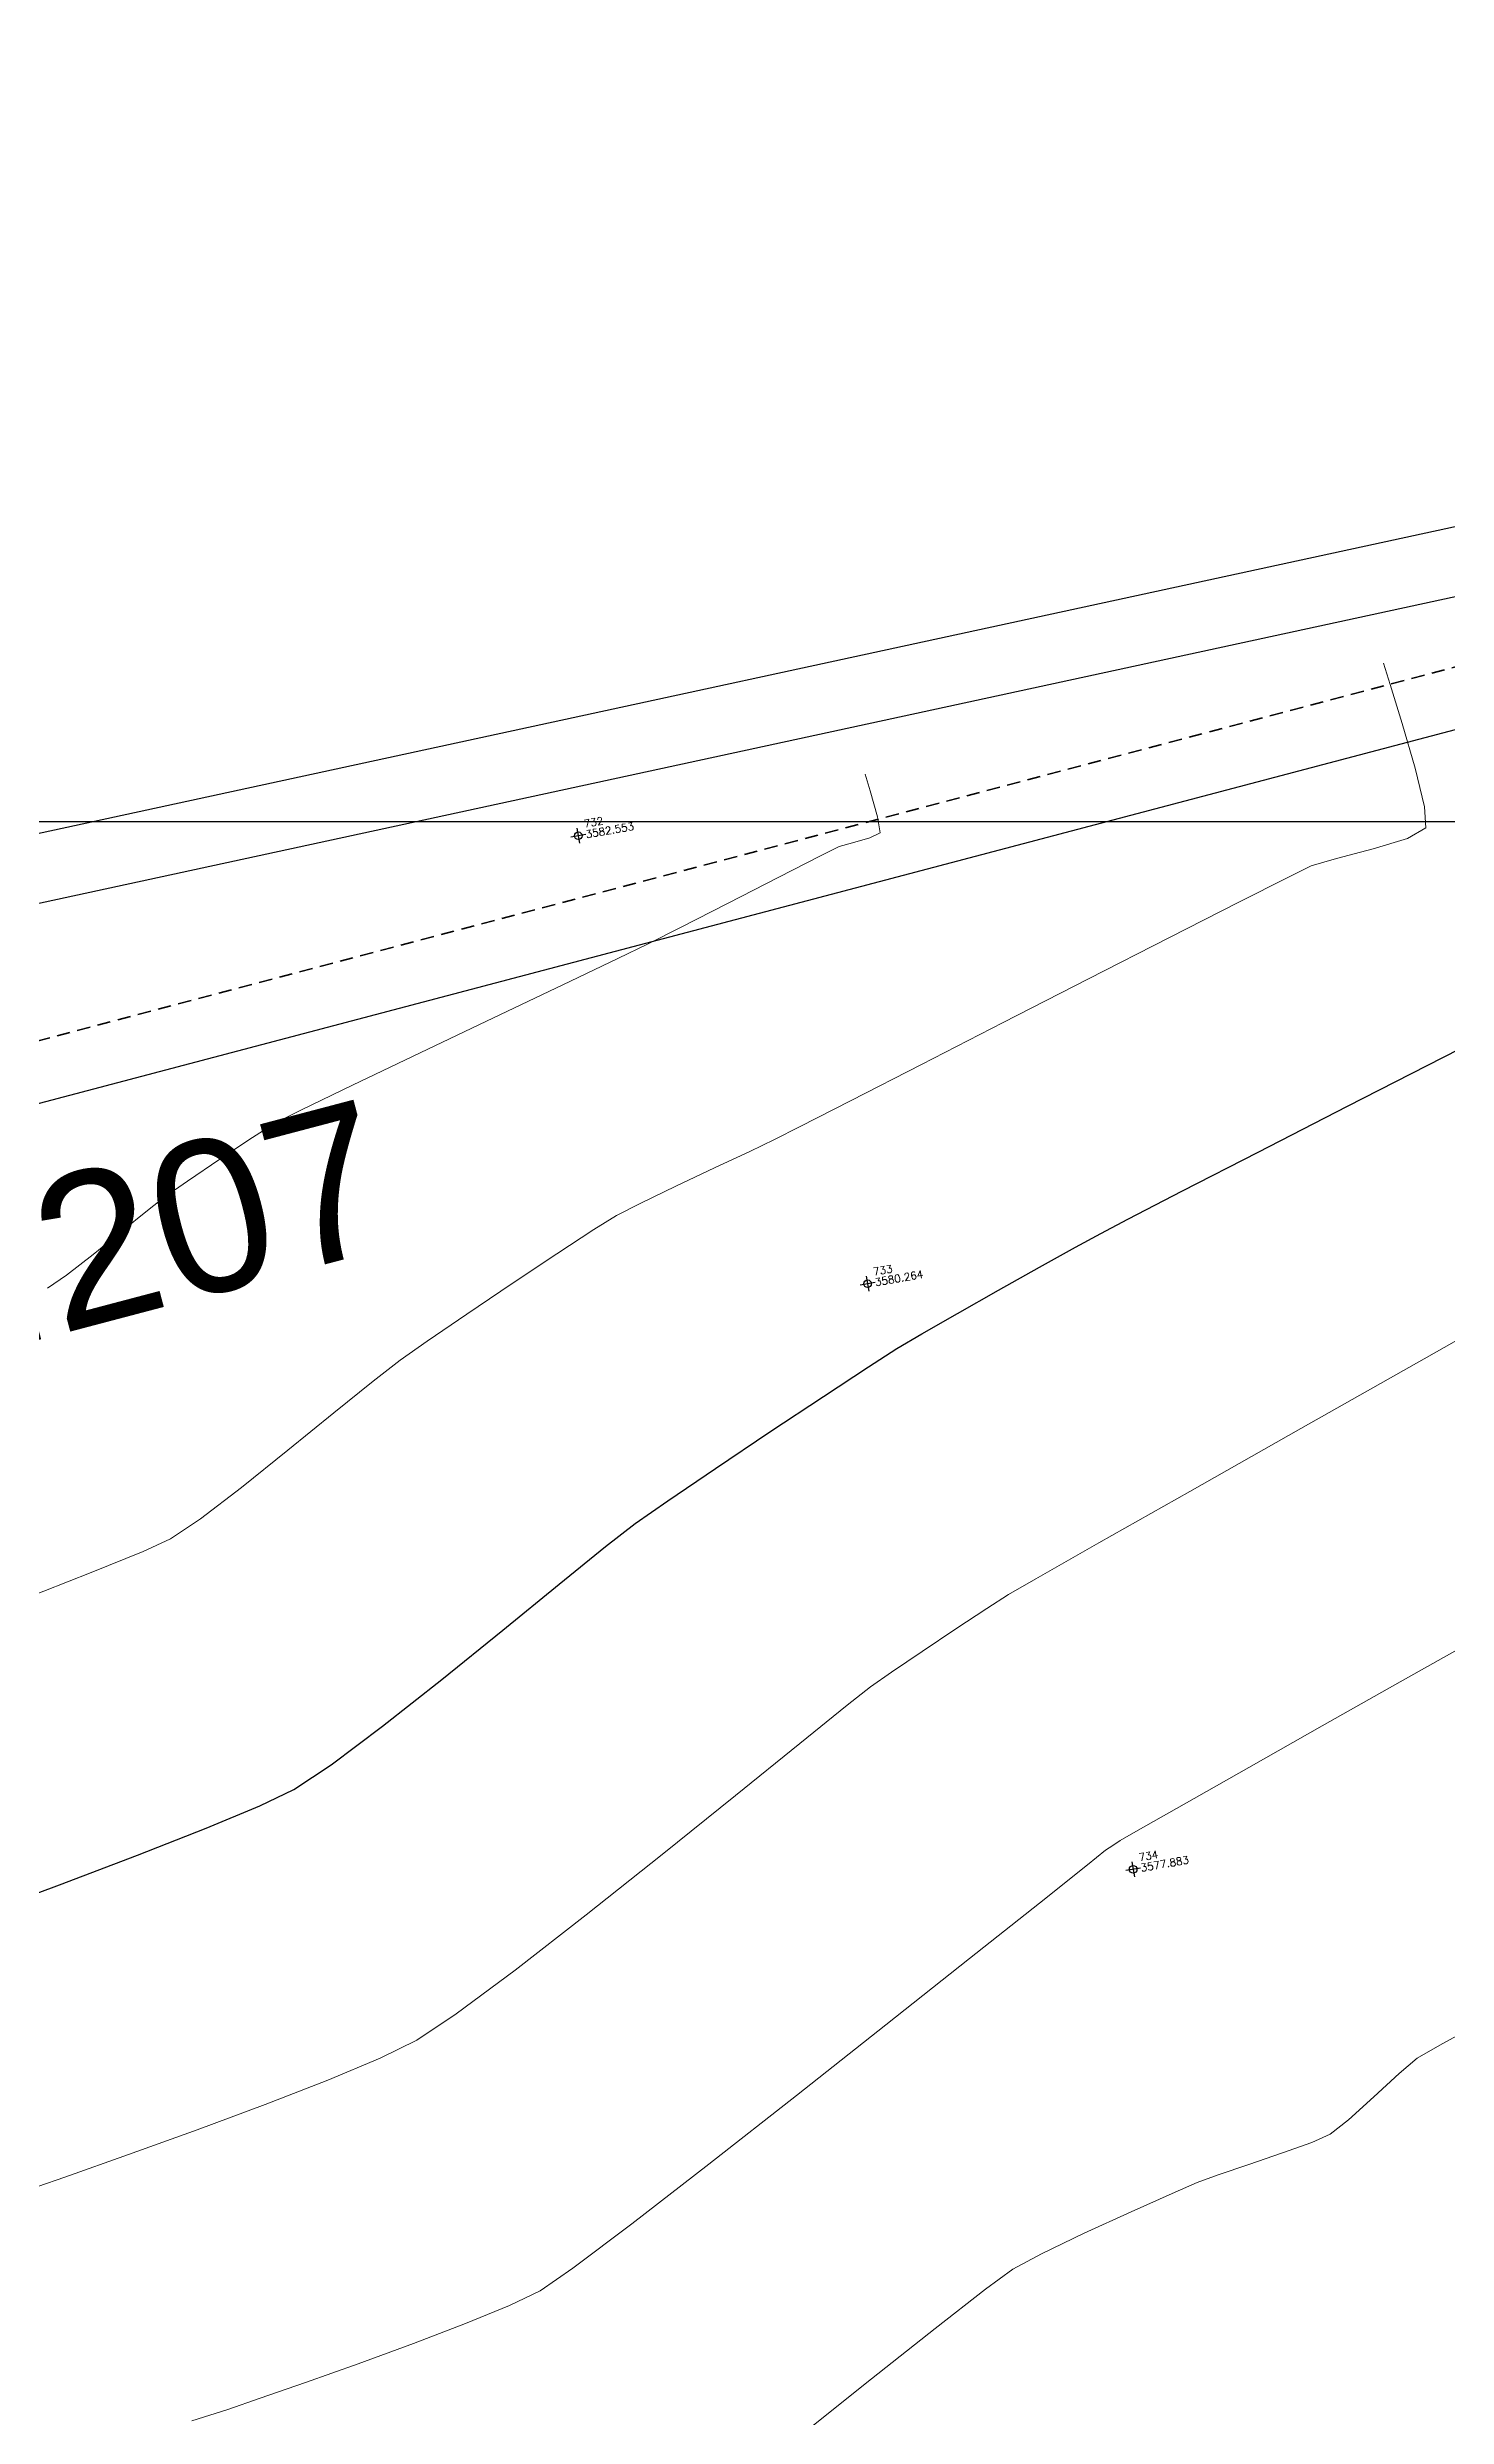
# Model space of a CAD drawing. Header units: millimetres. Extents: x 736950 to 740938, y 8500595 to 8502163.
# Drawn here: x 738101.61 to 738120.01, y 8501379.02 to 8501410.19 of the extents above; entities that cross this region are included whole.
import ezdxf

# ---------------------------------------------------------------- set-up
doc = ezdxf.new("R2010")
doc.units = ezdxf.units.MM
doc.linetypes.add('DASHED', pattern=[0.75, 0.5, -0.25])
doc.layers.add('CANAL', color=130, linetype='Continuous')
doc.layers.add('Cuadricula Coordenadas', color=5, linetype='Continuous')
for name, color, linetype, lineweight in [('CONT-MJR', 80, 'Continuous', 30), ('CONT-MNR', 96, 'Continuous', 15), ('COTAS', 40, 'Continuous', 5), ('PERIMETRO', 7, 'Continuous', 35)]:
    doc.layers.add(name, color=color, linetype=linetype, lineweight=lineweight)
doc.styles.add('5mm', font='arial.ttf', dxfattribs={"height": 3})
doc.styles.add('COTAS', font='arial.ttf')
doc.dimstyles.new('Copy of GenDist', dxfattribs={"dimtxt": 2, "dimasz": 2, "dimexe": 0.18, "dimexo": 0.0625, "dimgap": 1, "dimtad": 2, "dimdec": 3, "dimzin": 1, "dimdsep": 46, "dimtxsty": 'COTAS', "dimcen": 0.09, "dimadec": 3, "dimazin": 0, "dimtfac": 1, "dimtdec": 3, "dimtofl": 0, "dimtmove": 0, "dimatfit": 3, "dimfxl": 1, "dimtolj": 1, "dimtzin": 0, "dimarcsym": 0})

# ---------------------------------------------------------------- blocks, each defined once
blk = doc.blocks.new('*D166')
at = {"layer": 'COTAS', "color": 0, "lineweight": -2, "transparency": 16777216}
for p, q in [((738158.5585231122, 8501412.1130792), (738158.7924768808, 8501411.226644795)), ((738156.8127603072, 8501410.890308227), (738044.4536228252, 8501381.235724028)), ((738042.3318203439, 8501381.437740989), (738042.5657741125, 8501380.551306585))]:
    blk.add_line(p, q, dxfattribs=at)
at = {"layer": 'COTAS', "color": 0, "transparency": 16777216}
for points in [[(738156.727697473, 8501411.212605335), (738156.8978231417, 8501410.56801112), (738158.7465429504, 8501411.400685234)], [(738044.368559991, 8501381.558021136), (738044.5386856596, 8501380.913426923), (738042.519840182, 8501380.725347023)]]:
    blk.add_solid(points, dxfattribs=at)
at = {"layer": 'Defpoints', "color": 0, "transparency": 16777216}
for p in [(738158.5425738308, 8501412.173509907), (738042.3158710625, 8501381.498171696), (738042.519840182, 8501380.725347023)]:
    blk.add_point(p, dxfattribs=at)
at = {"layer": 'COTAS', "color": 0, "transparency": 16777216, "insert": (738101.1489647822, 8501394.108787626), "char_height": 2, "attachment_point": 5, "rotation": 14.78475513061474, "style": 'COTAS'}
blk.add_mtext('\\A1;120.207', dxfattribs=at)

msp = doc.modelspace()

# ---------------------------------------------------------------- linework, layer by layer
at = {"linetype": 'Continuous', "extrusion": (-0.172787269436437, 0.9849591664230046, 0)}
for points, elevation in [([(-2195940.585162655, 0), (-2195940.385162654, 0)], 8245995.906062787), ([(-2195943.314162654, 0), (-2195943.114162654, 0)], 8245989.444062787), ([(-2195945.424162655, 0), (-2195945.224162654, 0)], 8245981.251062788)]:
    msp.add_lwpolyline(points, dxfattribs=dict(at, elevation=elevation))
at = {"linetype": 'Continuous', "extrusion": (0.9849591664230046, 0.172787269436437, 0)}
for points, elevation in [([(8245996.006062788, 0), (8245995.806062789, 0)], 2195940.485162655), ([(8245989.544062789, 0), (8245989.344062789, 0)], 2195943.214162654), ([(8245981.351062789, 0), (8245981.151062788, 0)], 2195945.324162655)]:
    msp.add_lwpolyline(points, dxfattribs=dict(at, elevation=elevation))
at = {"linetype": 'Continuous'}
for centre in [(738108.5933877093, 8501399.814239291), (738112.3978926094, 8501393.920969617), (738115.8918025491, 8501386.215780305)]:
    msp.add_circle(centre, 0.05, dxfattribs=at)
at = {"layer": 'CANAL'}
for points in [[(738067.4695662372, 8501389.37966289), (738074.0803890078, 8501389.465330413), (738079.6145550959, 8501392.3455484), (738082.8135770564, 8501393.380624963), (738083.7221698993, 8501393.71667116), (738094.0285600207, 8501398.229024768), (738127.5125246546, 8501405.483413719), (738135.737013455, 8501408.918626953), (738141.641631531, 8501415.6990224), (738144.9237159684, 8501423.402653014), (738146.3459746779, 8501430.96555941)], [(738067.4812280682, 8501388.479738448), (738074.3060445312, 8501388.568179047), (738079.9632579399, 8501391.51243615), (738083.1083335592, 8501392.530057818), (738084.0590364364, 8501392.881678555), (738094.3070799208, 8501397.368486784), (738127.7834885514, 8501404.621238705), (738136.2777532603, 8501408.169132229), (738142.4138271754, 8501415.215313219), (738145.7901040448, 8501423.140030071), (738147.230470255, 8501430.799223682)]]:
    msp.add_lwpolyline(points, dxfattribs=at)
at = {"layer": 'CONT-MJR', "extrusion": (0.4551119823603029, -0.8904342106590892, 0), "elevation": -7234007.395993722}
msp.add_lwpolyline([(4526334.873016156, 3580.000000000002), (4526336.290536957, 3580.000000000002)], dxfattribs=at)
at = {"layer": 'CONT-MJR', "extrusion": (0.4559854442235571, -0.8899872328613738, 0), "elevation": -7229562.740681465}
msp.add_lwpolyline([(4533429.175664024, 3580), (4533430.59575465, 3580)], dxfattribs=at)
at = {"layer": 'CONT-MJR', "extrusion": (0.4567586103811863, -0.8895906765713363, 0), "elevation": -7225620.770115934}
msp.add_lwpolyline([(4539708.142048607, 3580.00000000001), (4539709.461923834, 3580.00000000001)], dxfattribs=at)
at = {"layer": 'CONT-MJR', "extrusion": (0.4576180631645985, -0.8891488673250851, 0), "elevation": -7221230.397740522}
msp.add_lwpolyline([(4546687.466178362, 3580.000000000012), (4546688.583052665, 3580.000000000012)], dxfattribs=at)
at = {"layer": 'CONT-MJR', "elevation": 3580}
for points in [[(738115.8217353025, 8501394.768678645), (738116.5423543082, 8501395.140931746)], [(738115.4649321594, 8501394.582360532), (738115.8217353025, 8501394.768678645)], [(738115.131572603, 8501394.40010328), (738115.4649321594, 8501394.582360532)], [(738112.785289581, 8501393.066635344), (738113.1118853359, 8501393.260422533)], [(738111.818391162, 8501392.438316893), (738112.4101173221, 8501392.826574236)], [(738111.1129495582, 8501391.969968501), (738111.818391162, 8501392.438316893)], [(738110.3966309705, 8501391.489634234), (738111.1129495582, 8501391.969968501)], [(738109.7722738557, 8501391.065419283), (738110.3966309705, 8501391.489634234)], [(738109.342716674, 8501390.76542882), (738109.7722738557, 8501391.065419283)], [(738108.9520416582, 8501390.461779261), (738109.342716674, 8501390.76542882)], [(738108.3440988505, 8501389.969124502), (738108.9520416582, 8501390.461779261)], [(738106.7970180785, 8501388.713318959), (738107.5990403056, 8501389.361594435)], [(738104.8506898497, 8501387.265319059), (738105.3426907957, 8501387.591051374)], [(738102.7960618344, 8501386.402415803), (738103.6972430605, 8501386.75689306)]]:
    msp.add_lwpolyline(points, dxfattribs=at)
at = {"layer": 'CONT-MJR', "extrusion": (0.4854736718400613, -0.8742512876456796, 0), "elevation": -7074019.537908804}
msp.add_lwpolyline([(4772500.719539567, 3580.000000000006), (4772501.259386783, 3580.000000000006)], dxfattribs=at)
at = {"layer": 'CONT-MJR', "extrusion": (0.4891167672463503, -0.8722183144135874, 0), "elevation": -7054047.409065}
msp.add_lwpolyline([(4801970.922341562, 3580.00000000001), (4801971.542125645, 3580.00000000001)], dxfattribs=at)
at = {"layer": 'CONT-MJR', "extrusion": (-0.4928741702538109, 0.8701005989519934, 0), "elevation": 7033270.483685123}
msp.add_lwpolyline([(-4832350.349684207, 3580.000000000013), (-4832350.96942205, 3580.000000000013)], dxfattribs=at)
at = {"layer": 'CONT-MJR', "extrusion": (0.4984082733709843, -0.8669424392861121, 0), "elevation": -7002336.928873971}
msp.add_lwpolyline([(4877066.317861853, 3580), (4877066.857579167, 3580)], dxfattribs=at)
at = {"layer": 'CONT-MJR', "extrusion": (0.5389754315314222, -0.8423214850670243, 0), "elevation": -6763081.376056476}
msp.add_lwpolyline([(5203769.808757413, 3580), (5203770.254160105, 3580)], dxfattribs=at)
at = {"layer": 'CONT-MJR', "extrusion": (-0.6319513047098764, 0.7750080957483508, 0), "elevation": 6122197.520114803}
msp.add_lwpolyline([(-5944503.463695887, 3580.000000000006), (-5944504.425051706, 3580.000000000006)], dxfattribs=at)
at = {"layer": 'CONT-MJR', "extrusion": (-0.6196580413138821, 0.7848719079155803, 0), "elevation": 6215127.367233941}
msp.add_lwpolyline([(-5847272.176257243, 3580.000000000002), (-5847273.168564203, 3580.000000000002)], dxfattribs=at)
at = {"layer": 'CONT-MJR', "extrusion": (-0.6005729590056972, 0.7995699599854543, 0), "elevation": 6354168.026280065}
msp.add_lwpolyline([(-5695870.360532369, 3580.000000000003), (-5695871.205353289, 3580.000000000003)], dxfattribs=at)
at = {"layer": 'CONT-MJR', "extrusion": (0.4312475131439983, -0.9022336628651787, 0), "elevation": -7351931.890524676}
msp.add_lwpolyline([(4332144.665934865, 3580), (4332145.159459358, 3580)], dxfattribs=at)
at = {"layer": 'CONT-MJR', "extrusion": (0.38519598200199, -0.9228347931507149, 0), "elevation": -7561060.910812804}
msp.add_lwpolyline([(3955847.792969214, 3580.000000000013), (3955848.560357251, 3580.000000000013)], dxfattribs=at)
at = {"layer": 'CONT-MJR', "extrusion": (0.3554125159806234, -0.9347095503333233, 0), "elevation": -7683996.089611243}
msp.add_lwpolyline([(3711409.767363333, 3580.000000000013), (3711410.863212791, 3580.000000000013)], dxfattribs=at)
at = {"layer": 'CONT-MJR', "extrusion": (0.3484715282809894, -0.9373193660527407, 0), "elevation": -7711306.295783504}
msp.add_lwpolyline([(3654326.911635668, 3580), (3654328.061224164, 3580)], dxfattribs=at)
at = {"layer": 'CONT-MNR', "extrusion": (0.9563227027973923, 0.2923129968275285, 0), "elevation": 3190950.454481814}
msp.add_lwpolyline([(7914321.695150354, 3581.000000000013), (7914321.989954559, 3581.000000000013)], dxfattribs=at)
at = {"layer": 'CONT-MNR'}
for points, elevation in [([(738119.4296135801, 8501401.292414246), (738119.2705560904, 8501401.804391958)], 3581), ([(738112.5624311202, 8501399.851524653), (738112.5306973247, 8501400.06504196)], 3582), ([(738119.7397249407, 8501399.918948455), (738119.7246335493, 8501400.195415907)], 3581), ([(738112.1983167286, 8501399.722153518), (738112.4282510608, 8501399.78517919)], 3582), ([(738119.4991467749, 8501399.77949451), (738119.7397249407, 8501399.918948455)], 3581), ([(738111.7722639713, 8501399.546130693), (738112.0260183831, 8501399.673017124)], 3582), ([(738117.9350060573, 8501399.271501964), (738118.2333072366, 8501399.417642495)], 3581), ([(738108.3920021039, 8501397.853768501), (738109.1138766947, 8501398.198230699)], 3582), ([(738109.1138766947, 8501398.198230699), (738109.5125188457, 8501398.390483037)], 3582), ([(738114.1836771981, 8501397.356817296), (738115.3037592515, 8501397.930759262)], 3581), ([(738106.5132931109, 8501396.95845546), (738107.4805794501, 8501397.419656677)], 3582), ([(738104.9458668857, 8501396.205025775), (738105.6238274636, 8501396.53272508)], 3582), ([(738104.3070202022, 8501395.846379645), (738104.6130957545, 8501396.037917774)], 3582), ([(738110.3871291851, 8501395.444612376), (738110.8517946744, 8501395.661845354)], 3581), ([(738110.8517946744, 8501395.661845354), (738111.1746004972, 8501395.815878548)], 3581), ([(738109.414399605, 8501394.982452214), (738109.8761491287, 8501395.204655902)], 3581), ([(738102.5892573704, 8501394.609874237), (738102.9268626422, 8501394.884696975)], 3582), ([(738108.7975598809, 8501394.631934825), (738109.0974257141, 8501394.818477599)], 3581), ([(738109.0974257141, 8501394.818477599), (738109.414399605, 8501394.982452214)], 3581), ([(738108.3109352076, 8501394.314084107), (738108.7975598809, 8501394.631934825)], 3581), ([(738101.8625668123, 8501394.032607011), (738102.2115597206, 8501394.304174235)], 3582), ([(738107.1278692277, 8501393.521444604), (738107.7251666661, 8501393.924171887)], 3581), ([(738106.6066578636, 8501393.1651487), (738107.1278692277, 8501393.521444604)], 3581), ([(738106.2491475454, 8501392.914530614), (738106.6066578636, 8501393.1651487)], 3581), ([(738104.7747865848, 8501391.728700226), (738105.3777042754, 8501392.21979466)], 3581), ([(738104.1641419148, 8501391.239814788), (738104.7747865848, 8501391.728700226)], 3581), ([(738115.4406166595, 8501390.509935796), (738116.636329949, 8501391.188828686)], 3579), ([(738114.2527024074, 8501389.830520557), (738114.611827485, 8501390.037790691)], 3579), ([(738113.9671864816, 8501389.647959678), (738114.2527024074, 8501389.830520557)], 3579), ([(738112.1289997519, 8501388.373514777), (738112.436285802, 8501388.616327029)], 3579), ([(738116.5632981319, 8501387.073835159), (738117.4122813161, 8501387.555609412)], 3578), ([(738108.6963686277, 8501385.615799543), (738109.6948878132, 8501386.409186592)], 3579), ([(738115.5298549302, 8501386.467225237), (738115.6245577703, 8501386.531455994)], 3578), ([(738107.7627432011, 8501384.889783408), (738108.6963686277, 8501385.615799543)], 3579), ([(738106.9890923501, 8501384.31314404), (738107.7627432011, 8501384.889783408)], 3579), ([(738119.6288579261, 8501383.733053792), (738119.9567054072, 8501383.918473043)], 3577), ([(738104.4746519233, 8501383.122128477), (738105.2995207262, 8501383.443507373)], 3579), ([(738110.3127551762, 8501382.337780496), (738111.4617993347, 8501383.238022793)], 3578), ([(738118.7257777397, 8501382.92169458), (738119.0578704393, 8501383.224395761)], 3577), ([(738103.5788983474, 8501382.788624277), (738104.4746519233, 8501383.122128477)], 3579), ([(738118.4807785089, 8501382.729329407), (738118.7257777397, 8501382.92169458)], 3577), ([(738102.6787867803, 8501382.463495262), (738103.5788983474, 8501382.788624277)], 3579), ([(738117.8546778328, 8501382.483748036), (738118.2403530355, 8501382.623439)], 3577), ([(738118.2403530355, 8501382.623439), (738118.4807785089, 8501382.729329407)], 3577), ([(738101.8408440013, 8501382.16724193), (738102.6787867803, 8501382.463495262)], 3579), ([(738109.2976191008, 8501381.552653128), (738110.3127551762, 8501382.337780496)], 3578), ([(738117.010824243, 8501382.195954999), (738117.4145644016, 8501382.333504157)], 3577), ([(738117.4145644016, 8501382.333504157), (738117.8546778328, 8501382.483748036)], 3577), ([(738101.1315967913, 8501381.920364767), (738101.8408440013, 8501382.16724193)], 3579), ([(738116.4038397038, 8501381.95119692), (738116.7342688572, 8501382.094348205)], 3577), ([(738113.2888429011, 8501380.176094553), (738113.9479740517, 8501380.691730555)], 3577), ([(738107.111591389, 8501380.240010016), (738107.6899988842, 8501380.478223344)], 3578), ([(738106.4247256543, 8501379.977276672), (738107.111591389, 8501380.240010016)], 3578), ([(738105.6990458862, 8501379.711484445), (738106.4247256543, 8501379.977276672)], 3578), ([(738104.409821073, 8501379.256567918), (738105.0041962898, 8501379.464094484)], 3578), ([(738103.5092640372, 8501378.959347857), (738103.98556444, 8501379.110365894)], 3578)]:
    msp.add_lwpolyline(points, dxfattribs=dict(at, elevation=elevation))
at = {"layer": 'CONT-MNR', "extrusion": (0.9599661901782306, 0.2801158933632532, 0), "elevation": 3089947.314606811}
msp.add_lwpolyline([(7954298.214158152, 3581.00000000001), (7954298.826420209, 3581.00000000001)], dxfattribs=at)
at = {"layer": 'CONT-MNR', "extrusion": (0.9718231371527091, 0.2357112430383133, 0), "elevation": 2721197.434015312}
msp.add_lwpolyline([(8087874.290295269, 3581.000000000003), (8087874.814307759, 3581.000000000003)], dxfattribs=at)
at = {"layer": 'CONT-MNR', "extrusion": (0.9553301174615063, 0.2955408037327245, 0), "elevation": 3217651.745112874}
msp.add_lwpolyline([(7903501.508206995, 3582.000000000013), (7903501.734534906, 3582.000000000013)], dxfattribs=at)
at = {"layer": 'CONT-MNR', "extrusion": (0.9604763976682537, 0.2783614368446441, 0), "elevation": 3075401.601854197}
msp.add_lwpolyline([(7959932.045010218, 3582.000000000003), (7959932.401118165, 3582.000000000003)], dxfattribs=at)
at = {"layer": 'CONT-MNR', "extrusion": (0.2742478851843763, -0.961659033895017, 0), "elevation": -7973022.134144371}
msp.add_lwpolyline([(3041302.979279228, 3582.00000000001), (3041303.158447041, 3582.00000000001)], dxfattribs=at)
at = {"layer": 'CONT-MNR', "extrusion": (0.4432298273672173, -0.8964080098549024, 0), "elevation": -7293569.418262059}
msp.add_lwpolyline([(4429723.852022375, 3582.00000000001), (4429724.001708742, 3582.00000000001)], dxfattribs=at)
at = {"layer": 'CONT-MNR', "extrusion": (0.2925000108969239, -0.9562655194167045, 0), "elevation": -7913695.514363717}
msp.add_lwpolyline([(3192497.281277319, 3581.00000000001), (3192497.75438444, 3581.00000000001)], dxfattribs=at)
at = {"layer": 'CONT-MNR', "extrusion": (0.4556807808176013, -0.8901432614997775, 0), "elevation": -7231120.170589595}
msp.add_lwpolyline([(4530948.995145023, 3582), (4530949.603537668, 3582)], dxfattribs=at)
at = {"layer": 'CONT-MNR', "extrusion": (0.2857711333390384, -0.9582978969767812, 0), "elevation": -7935940.299216023}
msp.add_lwpolyline([(3136791.697246081, 3581), (3136792.042545965, 3581)], dxfattribs=at)
at = {"layer": 'CONT-MNR', "extrusion": (0.2503845424439666, -0.9681464666594232, 0), "elevation": -8045786.424416134}
msp.add_lwpolyline([(2843225.907940061, 3581), (2843226.406339191, 3581)], dxfattribs=at)
at = {"layer": 'CONT-MNR', "extrusion": (0.4568342266510099, -0.8895518474828624, 0), "elevation": -7225240.952574926}
msp.add_lwpolyline([(4540317.62065738, 3582), (4540318.369381992, 3582)], dxfattribs=at)
at = {"layer": 'CONT-MNR', "extrusion": (0.4514083920606367, -0.892317467932367, 0), "elevation": -7252754.441636507}
msp.add_lwpolyline([(4496237.768340923, 3581.000000000013), (4496238.502214246, 3581.000000000013)], dxfattribs=at)
at = {"layer": 'CONT-MNR', "extrusion": (-0.4559683124243281, 0.8899960101398829, 0), "elevation": 7229656.096949499}
msp.add_lwpolyline([(-4533283.274837972, 3582.000000000013), (-4533283.979529507, 3582.000000000013)], dxfattribs=at)
at = {"layer": 'CONT-MNR', "extrusion": (0.4542111985181769, -0.890894038110415, 0), "elevation": -7238584.496977434}
msp.add_lwpolyline([(4519013.863852934, 3581.00000000001), (4519014.886040041, 3581.00000000001)], dxfattribs=at)
at = {"layer": 'CONT-MNR', "extrusion": (0.4515108062872063, -0.8922656509167418, 0), "elevation": -7252241.34746125}
msp.add_lwpolyline([(4497063.006491223, 3582), (4497063.48279163, 3582)], dxfattribs=at)
at = {"layer": 'CONT-MNR', "extrusion": (0.4554200421369942, -0.8902766902597969, 0), "elevation": -7232443.909637847}
msp.add_lwpolyline([(4528833.85351063, 3581.000000000003), (4528835.050597372, 3581.000000000003)], dxfattribs=at)
at = {"layer": 'CONT-MNR', "extrusion": (0.4300151626356584, -0.9028216656147705, 0), "elevation": -7357848.370163592}
msp.add_lwpolyline([(4322109.219063498, 3582.000000000013), (4322110.228590283, 3582.000000000013)], dxfattribs=at)
at = {"layer": 'CONT-MNR', "extrusion": (0.4562982258840058, -0.8898269096038335, 0), "elevation": -7227971.944819207}
msp.add_lwpolyline([(4535965.187817563, 3581), (4535966.394446947, 3581)], dxfattribs=at)
at = {"layer": 'CONT-MNR', "extrusion": (0.4317309384821065, -0.9020024372236252, 0), "elevation": -7349617.358648563}
msp.add_lwpolyline([(4336088.975102767, 3582.000000000013), (4336089.961203925, 3582.000000000013)], dxfattribs=at)
at = {"layer": 'CONT-MNR', "extrusion": (0.4562693583698598, -0.8898417121110679, 0), "elevation": -7228119.094297579}
msp.add_lwpolyline([(4535729.658278909, 3581.00000000001), (4535730.699549652, 3581.00000000001)], dxfattribs=at)
at = {"layer": 'CONT-MNR', "extrusion": (0.4557335559862871, -0.890116242941389, 0), "elevation": -7230848.471958479}
msp.add_lwpolyline([(4531376.461919478, 3581.00000000001), (4531377.224411575, 3581.00000000001)], dxfattribs=at)
at = {"layer": 'CONT-MNR', "extrusion": (0.4487649893100781, -0.8936498108149106, 0), "elevation": -7266035.452142216}
msp.add_lwpolyline([(4474735.949931545, 3582.000000000003), (4474736.322304621, 3582.000000000003)], dxfattribs=at)
at = {"layer": 'CONT-MNR', "extrusion": (0.4530510513112304, -0.8914845735657959, 0), "elevation": -7244461.179995209}
msp.add_lwpolyline([(4509581.037729546, 3581.000000000003), (4509581.408024978, 3581.000000000003)], dxfattribs=at)
at = {"layer": 'CONT-MNR', "extrusion": (0.5531130268343302, -0.8331062234470258, 0), "elevation": -6674310.680230184}
msp.add_lwpolyline([(5317151.565387565, 3582), (5317152.080639436, 3582)], dxfattribs=at)
at = {"layer": 'CONT-MNR', "extrusion": (0.5631560999014013, -0.8263505352717109, 0), "elevation": -6609465.071587007}
msp.add_lwpolyline([(5397544.787058484, 3582), (5397545.302543513, 3582)], dxfattribs=at)
at = {"layer": 'CONT-MNR', "extrusion": (0.4250649102169155, -0.9051628704836968, 0), "elevation": -7381402.678327127}
msp.add_lwpolyline([(4281754.443613091, 3581.00000000001), (4281755.008130343, 3581.00000000001)], dxfattribs=at)
at = {"layer": 'CONT-MNR', "extrusion": (0.61618114099942, -0.7876044701984956, 0), "elevation": -6240931.510460724}
msp.add_lwpolyline([(5819732.364802824, 3582), (5819732.655197031, 3582)], dxfattribs=at)
at = {"layer": 'CONT-MNR', "extrusion": (0.5736637548318823, -0.8190908962942917, 0), "elevation": -6539992.274740165}
msp.add_lwpolyline([(5481515.788772966, 3582), (5481516.150406726, 3582)], dxfattribs=at)
at = {"layer": 'CONT-MNR', "extrusion": (0.6291295496387619, -0.7773004629944129, 0), "elevation": -6143775.816786759}
msp.add_lwpolyline([(5922205.560669243, 3582.000000000003), (5922206.046578705, 3582.000000000003)], dxfattribs=at)
at = {"layer": 'CONT-MNR', "extrusion": (-0.5541096097680045, 0.832443716032952, 0), "elevation": 6667939.366138763}
msp.add_lwpolyline([(-5325137.207377341, 3581.000000000013), (-5325137.911050792, 3581.000000000013)], dxfattribs=at)
at = {"layer": 'CONT-MNR', "extrusion": (-0.5654690302021804, 0.8247695289486667, 0), "elevation": 6594317.007264213}
msp.add_lwpolyline([(-5416038.659567441, 3582), (-5416038.964490254, 3582)], dxfattribs=at)
at = {"layer": 'CONT-MNR', "extrusion": (0.492364278634546, -0.8703892331162438, 0), "elevation": -7036097.094261155}
msp.add_lwpolyline([(4828233.65443241, 3579.000000000002), (4828235.584655907, 3579.000000000002)], dxfattribs=at)
at = {"layer": 'CONT-MNR', "extrusion": (0.6133512699073763, -0.7898102428450828, 0), "elevation": -6261768.797105681}
msp.add_lwpolyline([(5797303.567714616, 3581.000000000004), (5797304.015993625, 3581.000000000004)], dxfattribs=at)
at = {"layer": 'CONT-MNR', "extrusion": (0.4927064907333595, -0.8701955607731046, 0), "elevation": -7034198.016073899}
msp.add_lwpolyline([(4830998.117383908, 3579.000000000004), (4830999.980576103, 3579.000000000004)], dxfattribs=at)
at = {"layer": 'CONT-MNR', "extrusion": (-0.6300552479782343, 0.7765503103438217, 0), "elevation": 6136711.599852564}
msp.add_lwpolyline([(-5929522.74332566, 3581.000000000013), (-5929523.409590175, 3581.000000000013)], dxfattribs=at)
at = {"layer": 'CONT-MNR', "extrusion": (0.4931200453286188, -0.869961275514664, 0), "elevation": -7031901.013117701}
msp.add_lwpolyline([(4834339.298811719, 3579.00000000001), (4834340.976929431, 3579.00000000001)], dxfattribs=at)
at = {"layer": 'CONT-MNR', "extrusion": (0.6072463033789097, -0.7945136418165829, 0), "elevation": -6306260.289269092}
msp.add_lwpolyline([(5748871.551070699, 3581.000000000013), (5748872.231447759, 3581.000000000013)], dxfattribs=at)
at = {"layer": 'CONT-MNR', "extrusion": (0.5577896735822565, -0.8299823371885692, 0), "elevation": -6644297.648400653}
msp.add_lwpolyline([(5354600.511646608, 3581.000000000003), (5354600.98477746, 3581.000000000003)], dxfattribs=at)
at = {"layer": 'CONT-MNR', "extrusion": (0.3778622695899554, -0.9258618175626038, 0), "elevation": -7592211.54005699}
msp.add_lwpolyline([(3895735.197269776, 3581.000000000006), (3895735.93506219, 3581.000000000006)], dxfattribs=at)
at = {"layer": 'CONT-MNR', "extrusion": (0.4152668028095257, -0.9096996660900535, 0), "elevation": -7427202.387403485}
msp.add_lwpolyline([(4201797.144229774, 3581.000000000013), (4201797.541102694, 3581.000000000013)], dxfattribs=at)
at = {"layer": 'CONT-MNR', "extrusion": (0.4949935537875575, -0.8688966461603845, 0), "elevation": -7021467.316726625}
msp.add_lwpolyline([(4849478.577639029, 3579), (4849479.531479946, 3579)], dxfattribs=at)
at = {"layer": 'CONT-MNR', "extrusion": (0.3653694257380745, -0.9308626014272083, 0), "elevation": -7643946.149957435}
msp.add_lwpolyline([(3793218.746051018, 3581.000000000003), (3793219.747493149, 3581.000000000003)], dxfattribs=at)
at = {"layer": 'CONT-MNR', "extrusion": (-0.5499040454615323, 0.8352278376497285, 0), "elevation": 6694705.43611565}
msp.add_lwpolyline([(-5291441.406155728, 3579.000000000013), (-5291441.892210051, 3579.000000000013)], dxfattribs=at)
at = {"layer": 'CONT-MNR', "extrusion": (0.5558066546313122, -0.8313115918039092, 0), "elevation": -6657055.109395079}
msp.add_lwpolyline([(5338730.615784101, 3579.000000000013), (5338731.150902104, 3579.000000000013)], dxfattribs=at)
at = {"layer": 'CONT-MNR', "extrusion": (0.4911111868625294, -0.8710968959527279, 0), "elevation": -7043034.596648016}
msp.add_lwpolyline([(4818100.525919914, 3578.000000000004), (4818101.465452328, 3578.000000000004)], dxfattribs=at)
at = {"layer": 'CONT-MNR', "extrusion": (-0.5722878320172878, 0.8200528259355934, 0), "elevation": 6549174.993248665}
msp.add_lwpolyline([(-5470532.449608625, 3579.000000000003), (-5470532.788510889, 3579.000000000003)], dxfattribs=at)
at = {"layer": 'CONT-MNR', "extrusion": (0.5616120963815382, -0.827400660622128, 0), "elevation": -6619521.689038757}
msp.add_lwpolyline([(5385197.739239651, 3579), (5385198.225300443, 3579)], dxfattribs=at)
at = {"layer": 'CONT-MNR', "extrusion": (0.4923593701960268, -0.8703920097175594, 0), "elevation": -7036120.776564653}
msp.add_lwpolyline([(4828190.430070486, 3578.000000000003), (4828191.527378116, 3578.000000000003)], dxfattribs=at)
at = {"layer": 'CONT-MNR', "extrusion": (-0.6287165369681535, 0.7776345646528146, 0), "elevation": 6146910.145143749}
msp.add_lwpolyline([(-5918944.160935481, 3579), (-5918944.96171722, 3579)], dxfattribs=at)
at = {"layer": 'CONT-MNR', "extrusion": (0.6289925158617635, -0.777411355068788, 0), "elevation": -6144808.850696764}
msp.add_lwpolyline([(5921124.52654107, 3579.000000000002), (5921125.610991722, 3579.000000000002)], dxfattribs=at)
at = {"layer": 'CONT-MNR', "extrusion": (0.4930585531183138, -0.8699961282654509, 0), "elevation": -7032239.154933418}
msp.add_lwpolyline([(4833841.138556873, 3578.000000000002), (4833842.248072463, 3578.000000000002)], dxfattribs=at)
at = {"layer": 'CONT-MNR', "extrusion": (0.6266981894507698, -0.7792620735921435, 0), "elevation": -6162235.992228564}
msp.add_lwpolyline([(5902984.361835368, 3579.00000000001), (5902985.604462412, 3579.00000000001)], dxfattribs=at)
at = {"layer": 'CONT-MNR', "extrusion": (0.4939919685733858, -0.869466465704682, 0), "elevation": -7027047.318534656}
msp.add_lwpolyline([(4841383.838551169, 3578.000000000002), (4841384.535777076, 3578.000000000002)], dxfattribs=at)
at = {"layer": 'CONT-MNR', "extrusion": (0.4950188023519449, -0.8688822620574356, 0), "elevation": -7021322.855003456}
msp.add_lwpolyline([(4849681.866847498, 3578), (4849682.139575304, 3578)], dxfattribs=at)
at = {"layer": 'CONT-MNR', "extrusion": (-0.6236497167923041, 0.7817039278044335, 0), "elevation": 6185241.652059399}
msp.add_lwpolyline([(-5878874.765794491, 3578), (-5878875.071487998, 3578)], dxfattribs=at)
at = {"layer": 'CONT-MNR', "extrusion": (0.5501227697990254, -0.8350837910944316, 0), "elevation": -6693315.882433757}
msp.add_lwpolyline([(5293194.69983844, 3578.000000000003), (5293194.814267033, 3578.000000000003)], dxfattribs=at)
at = {"layer": 'CONT-MNR', "extrusion": (0.6236722853155119, -0.7816859219208996, 0), "elevation": -6185071.918916148}
msp.add_lwpolyline([(5879052.531119699, 3578), (5879053.339110008, 3578)], dxfattribs=at)
at = {"layer": 'CONT-MNR', "extrusion": (0.6228155558334527, -0.7823687004295784, 0), "elevation": -6191508.847005471}
msp.add_lwpolyline([(5872271.937581366, 3578), (5872273.112116214, 3578)], dxfattribs=at)
at = {"layer": 'CONT-MNR', "extrusion": (-0.621517859295023, 0.783399993986043, 0), "elevation": 6201234.118265286}
msp.add_lwpolyline([(-5861999.526255689, 3578.000000000013), (-5862000.931586016, 3578.000000000013)], dxfattribs=at)
at = {"layer": 'CONT-MNR', "extrusion": (0.5541738643388296, -0.832400941904662, 0), "elevation": -6667520.707313808}
msp.add_lwpolyline([(5325645.326979807, 3579), (5325645.949991427, 3579)], dxfattribs=at)
at = {"layer": 'CONT-MNR', "extrusion": (0.6196279255109333, -0.7848956834682029, 0), "elevation": -6215344.53316246}
msp.add_lwpolyline([(5847034.960034188, 3578), (5847036.460417083, 3578)], dxfattribs=at)
at = {"layer": 'CONT-MNR', "extrusion": (-0.4807536277846319, 0.8768557175339144, 0), "elevation": 7099633.248937613}
msp.add_lwpolyline([(-4734295.864258871, 3577.000000000013), (-4734296.771326192, 3577.000000000013)], dxfattribs=at)
at = {"layer": 'CONT-MNR', "extrusion": (0.4380690592255935, -0.8989413214160329, 0), "elevation": -7318903.730818783}
msp.add_lwpolyline([(4387707.144986178, 3579.000000000006), (4387707.682862128, 3579.000000000006)], dxfattribs=at)
at = {"layer": 'CONT-MNR', "extrusion": (0.3872564875453923, -0.9219720238998608, 0), "elevation": -7552201.633628224}
msp.add_lwpolyline([(3972728.328459555, 3579), (3972729.074097418, 3579)], dxfattribs=at)
at = {"layer": 'CONT-MNR', "extrusion": (-0.6794306422217384, 0.7337397375160734, 0), "elevation": 5736301.990066678}
msp.add_lwpolyline([(-6317687.547701795, 3577.00000000001), (-6317687.998224741, 3577.00000000001)], dxfattribs=at)
at = {"layer": 'CONT-MNR', "extrusion": (-0.6443204118607709, 0.7647556517343083, 0), "elevation": 6025895.714146743}
msp.add_lwpolyline([(-6042095.911716713, 3577), (-6042096.22609281, 3577)], dxfattribs=at)
at = {"layer": 'CONT-MNR', "extrusion": (0.4080585402202996, -0.9129557644011445, 0), "elevation": -7460190.955457593}
msp.add_lwpolyline([(4142928.544567802, 3577.000000000004), (4142929.134545122, 3577.000000000004)], dxfattribs=at)
at = {"layer": 'CONT-MNR', "extrusion": (0.3448623790550095, -0.9386532584040388, 0), "elevation": -7725301.310797434}
msp.add_lwpolyline([(3624642.532016597, 3577.000000000013), (3624642.82664657, 3577.000000000013)], dxfattribs=at)
at = {"layer": 'CONT-MNR', "extrusion": (0.4174457343594519, -0.9087018536709924, 0), "elevation": -7417097.999654409}
msp.add_lwpolyline([(4219592.108357482, 3577.000000000006), (4219592.786135707, 3577.000000000006)], dxfattribs=at)
at = {"layer": 'CONT-MNR', "extrusion": (-0.6015765342236752, 0.798815168528635, 0), "elevation": 6347003.304568876}
msp.add_lwpolyline([(-5703843.582189962, 3578.000000000013), (-5703844.553528315, 3578.000000000013)], dxfattribs=at)
at = {"layer": 'CONT-MNR', "extrusion": (0.4325226982891133, -0.9016230451051619, 0), "elevation": -7345789.810994017}
msp.add_lwpolyline([(4342541.529340288, 3577.000000000013), (4342542.152942991, 3577.000000000013)], dxfattribs=at)
at = {"layer": 'CONT-MNR', "extrusion": (0.4699871224729162, -0.8826732717770649, 0), "elevation": -7157037.523345625}
msp.add_lwpolyline([(4647053.345278589, 3577.000000000013), (4647053.773174065, 3577.000000000013)], dxfattribs=at)
at = {"layer": 'CONT-MNR', "extrusion": (0.5681843021620148, -0.8229013299154793, 0), "elevation": -6576416.029626116}
msp.add_lwpolyline([(5437741.172788893, 3578), (5437741.697025934, 3578)], dxfattribs=at)
at = {"layer": 'CONT-MNR', "extrusion": (0.5912661623317244, -0.8064764877425226, 0), "elevation": -6419741.839846825}
msp.add_lwpolyline([(5621850.280436428, 3577.000000000012), (5621850.728555702, 3577.000000000012)], dxfattribs=at)
at = {"layer": 'CONT-MNR', "extrusion": (0.4328879916361785, -0.901447717117968, 0), "elevation": -7344032.068910867}
msp.add_lwpolyline([(4345511.013489834, 3578.000000000013), (4345511.457558904, 3578.000000000013)], dxfattribs=at)
at = {"layer": 'CONT-MNR', "extrusion": (0.6220827019536105, -0.7829515386855662, 0), "elevation": -6197001.180752949}
msp.add_lwpolyline([(5866467.416021722, 3577.00000000001), (5866468.48550358, 3577.00000000001)], dxfattribs=at)
at = {"layer": 'CONT-MNR', "extrusion": (0.3354096368409176, -0.9420723833730844, 0), "elevation": -7761347.282290546}
msp.add_lwpolyline([(3546792.939181565, 3578.000000000003), (3546793.676757157, 3578.000000000003)], dxfattribs=at)
at = {"layer": 'CONT-MNR', "extrusion": (0.6231605458584126, -0.7820939419823205, 0), "elevation": -6188914.855704554}
msp.add_lwpolyline([(5874996.42758362, 3577.000000000013), (5874997.573304809, 3577.000000000013)], dxfattribs=at)
at = {"layer": 'CONT-MNR', "extrusion": (0.3258047257223887, -0.9454370844730807, 0), "elevation": -7797041.313533261}
msp.add_lwpolyline([(3467620.369464812, 3578.000000000013), (3467620.818206076, 3578.000000000013)], dxfattribs=at)
at = {"layer": 'Cuadricula Coordenadas', "color": 8}
msp.add_line((736950.2264744169, 8501400), (738552.8979275209, 8501400), dxfattribs=at)
at = {"layer": 'PERIMETRO', "linetype": 'DASHED', "ltscale": 0.35}
msp.add_lwpolyline([(738505.2945807902, 8501473.002765065), (738158.5425738312, 8501412.173509907), (738158.5425738312, 8501412.173509907), (738158.5425738312, 8501412.173509907), (738158.5425738312, 8501412.173509907), (738042.3158710625, 8501381.498171696), (737981.1961052574, 8501351.494217444), (737950.6537477591, 8501343.089650117), (737921.3905846927, 8501338.747753197), (737870.7162104911, 8501338.053293455), (737782.1367684584, 8501322.717628885), (737738.6411665253, 8501340.79069492), (737735.1536829113, 8501350.925961591), (737703.608889051, 8501372.260051185), (737683.200969866, 8501281.329551859)], dxfattribs=at)

# ---------------------------------------------------------------- texts
at = {"color": 2, "char_height": 0.1, "width": 0.4, "attachment_point": 1, "rotation": 9.94991650582834, "style": '5mm'}
for s, insert in [('\\Ftxt.shx;\\W1.0000000000;\\T1.0000000000;\\o\\l732', (738108.6590540449, 8501400.01866026)), ('\\Ftxt.shx;\\W1.0000000000;\\T1.0000000000;\\o\\l733', (738112.4635589449, 8501394.125390586)), ('\\Ftxt.shx;\\W1.0000000000;\\T1.0000000000;\\o\\l734', (738115.9574688846, 8501386.420201274))]:
    msp.add_mtext(s, dxfattribs=dict(at, insert=insert))
at = {"color": 1, "char_height": 0.1, "attachment_point": 1, "rotation": 9.94991650582834, "style": '5mm'}
for s, insert, width in [('\\Ftxt.shx;\\W1.0000000000;\\T1.0000000000;\\o\\l3582.553', (738108.6832442626, 8501399.880765976), 0.8333333333333334), ('\\Ftxt.shx;\\W1.0000000000;\\T1.0000000000;\\o\\l3580.264', (738112.4877491627, 8501393.987496302), 0.8166666666666667), ('\\Ftxt.shx;\\W1.0000000000;\\T1.0000000000;\\o\\l3577.883', (738115.9816591025, 8501386.28230699), 0.8333333333333334)]:
    msp.add_mtext(s, dxfattribs=dict(at, insert=insert, width=width))

# ---------------------------------------------------------------- dimensions: what is measured, and where the dimension line sits
at = {"layer": 'COTAS'}
dim = msp.add_aligned_dim(p1=(738158.5425738312, 8501412.173509907), p2=(738042.3158710625, 8501381.498171696), distance=0.7992880437696247, dimstyle='Copy of GenDist', dxfattribs=at)
dim.commit()
dim.dimension.update_dxf_attribs({"geometry": '*D166', "text_midpoint": (738101.1489647822, 8501394.108787626)})

doc.saveas('drawing.dxf')
